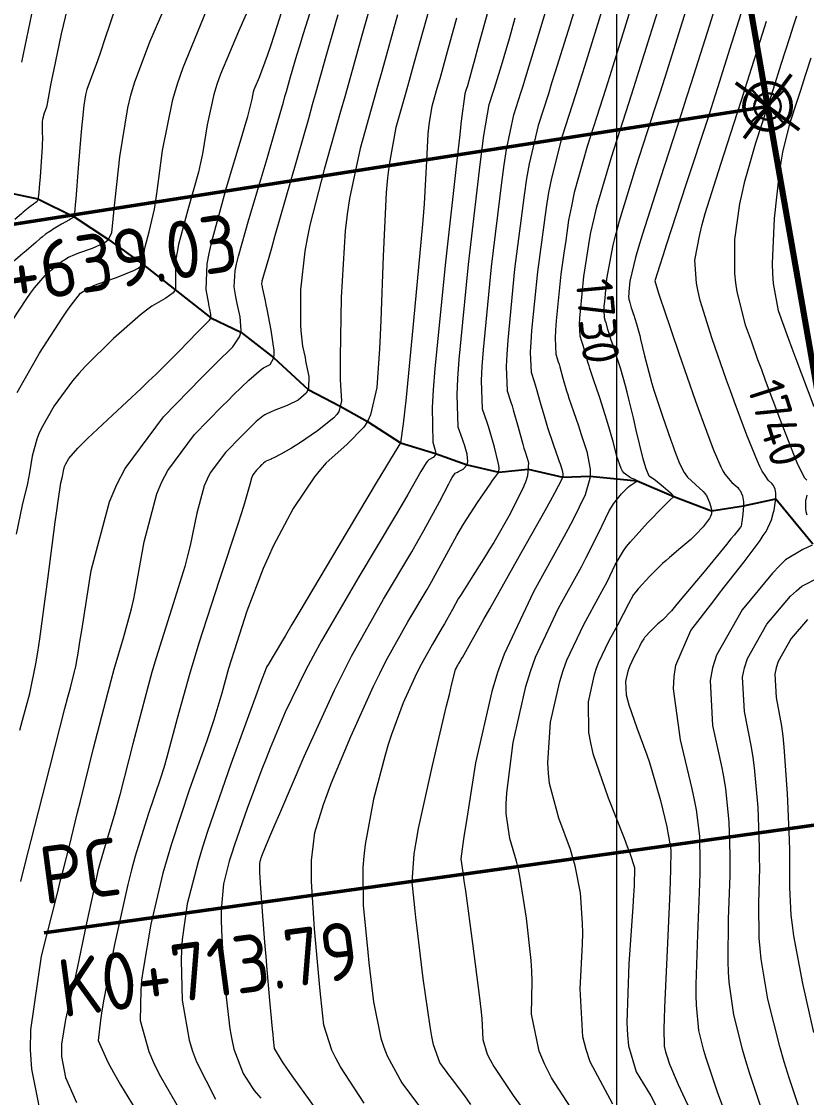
# Model space of a CAD drawing. Header units: millimetres. Extents: x 837475 to 838477, y 1189012 to 1191015.
# Drawn here: x 838014.6 to 838096.2, y 1190215.3 to 1190327.2 of the extents above; entities that cross this region are included whole.
import ezdxf

# ---------------------------------------------------------------- set-up
doc = ezdxf.new("R2010")
doc.units = ezdxf.units.MM
doc.header["$LTSCALE"] = 0.3
doc.linetypes.add('ACAD_ISO03W100', pattern=[30, 12, -18])
for name, color, linetype, lineweight in [('Abscisas TP Y TC', 250, 'Continuous', 50), ('Absicisado Pto Obligatorio', 250, 'Continuous', 50), ('COORD', 253, 'Continuous', 20), ('DRENAJE', 5, 'Continuous', 25), ('PTOBLIGADO', 90, 'Continuous', 30), ('VIA_Curvas', 250, 'Continuous', 80)]:
    doc.layers.add(name, color=color, linetype=linetype, lineweight=lineweight)
for name, color, linetype, lineweight, true_color in [('COTAS 10', 7, 'Continuous', 9, 0x6e3e2d), ('COTAS INT', 7, 'Continuous', 5, 0x9fa19f), ('Linea_Tendencia', 7, 'ACAD_ISO03W100', 30, 0xef3939)]:
    doc.layers.add(name, color=color, linetype=linetype, lineweight=lineweight, true_color=true_color)
doc.styles.get("Standard").update_dxf_attribs({"font": 'isocp2.shx', "bigfont": '@extfont2.shx'})

msp = doc.modelspace()

# ---------------------------------------------------------------- linework, layer by layer
at = {"layer": 'Abscisas TP Y TC'}
msp.add_line((838105.06, 1190244.77, 1705.28), (838016.94, 1190232.45, 1705.28), dxfattribs=at)
at = {"layer": 'Absicisado Pto Obligatorio'}
for p, q in [((838094.64, 1190321.72), (838089.75, 1190315.12)), ((838095.5, 1190315.97), (838088.89, 1190320.86)), ((838092.2, 1190318.42), (838004.28, 1190304.69))]:
    msp.add_line(p, q, dxfattribs=at)
msp.add_circle((838092.2, 1190318.42), 2.47, dxfattribs=at)
at = {"layer": 'COORD'}
msp.add_line((838076.51, 1189013.87), (838076.51, 1191013.87), dxfattribs=at)
at = {"layer": 'COTAS 10'}
for points in [[(838051.2, 1190330.09), (838049.99, 1190325.8), (838048.62, 1190320.9), (838048.2, 1190319.42), (838047.77, 1190317.88), (838046.06, 1190311.86), (838044.57, 1190306.07), (838044.28, 1190304.66), (838044.04, 1190303.35), (838043.61, 1190299.33), (838043.59, 1190296.33), (838043.6, 1190295.66), (838043.63, 1190295.06), (838043.81, 1190293.47), (838044.07, 1190292.3), (838044.13, 1190291.96), (838044.2, 1190291.61), (838044.45, 1190290.3), (838044.43, 1190289.11), (838044.33, 1190288.83), (838044.19, 1190288.58), (838043.34, 1190287.86), (838042.29, 1190287.34), (838042.02, 1190287.22), (838041.75, 1190287.11), (838040.87, 1190286.77), (838040.08, 1190286.43), (838039.88, 1190286.31), (838039.68, 1190286.18), (838038.99, 1190285.63), (838038.1, 1190284.76), (838037.77, 1190284.43), (838037.41, 1190284.07), (838035.79, 1190282.42), (838034.21, 1190280.3), (838033.87, 1190279.63), (838033.57, 1190278.93), (838032.82, 1190276.1), (838032.12, 1190272.72), (838031.85, 1190271.66), (838031.55, 1190270.55), (838030.16, 1190266.1), (838028.57, 1190261.05), (838028.14, 1190259.55), (838027.7, 1190258.01), (838026.16, 1190252.1), (838024.8, 1190246.8), (838024.49, 1190245.65), (838024.21, 1190244.63), (838023.43, 1190242.1), (838022.74, 1190239.77), (838022.52, 1190238.88), (838022.29, 1190237.89), (838021.33, 1190233.43), (838020.36, 1190228.77), (838020.12, 1190227.65), (838019.89, 1190226.6), (838019.14, 1190223.43), (838018.74, 1190220.87), (838018.72, 1190220.21), (838018.74, 1190219.56), (838019.14, 1190217.39), (838020.3, 1190214.79)], [(838014.13, 1190288.66), (838016.44, 1190292.74), (838018.79, 1190296.37), (838019.29, 1190297.11), (838019.72, 1190297.73), (838020.72, 1190299), (838021.63, 1190299.57), (838022.01, 1190299.74), (838022.44, 1190299.92), (838024.44, 1190300.63), (838026.31, 1190301.36), (838026.65, 1190301.54), (838026.93, 1190301.73), (838027.3, 1190302.34), (838027.32, 1190303.15), (838027.37, 1190303.46), (838027.44, 1190303.81), (838027.86, 1190305.36), (838028.4, 1190307.74), (838028.55, 1190308.62), (838028.7, 1190309.58), (838029.24, 1190313.82), (838030.32, 1190319.12), (838030.81, 1190320.75), (838031.38, 1190322.45), (838034.14, 1190329.17)], [(838073.67, 1190211.26), (838069.73, 1190217.37), (838069, 1190218.81), (838068.43, 1190220.13), (838067.64, 1190223.97), (838067.7, 1190227.39), (838067.66, 1190228.45), (838067.59, 1190229.56), (838067.12, 1190233.97), (838066.46, 1190238.11), (838066.28, 1190239.05), (838066.09, 1190239.9), (838065.39, 1190242.24), (838065, 1190244.84), (838065.01, 1190245.86), (838065.07, 1190247), (838065.71, 1190252.24), (838067.03, 1190258.08), (838067.52, 1190259.62), (838068.06, 1190261.11), (838070.46, 1190266.23), (838072.82, 1190270.5), (838073.33, 1190271.47), (838073.79, 1190272.34), (838074.95, 1190274.74), (838075.73, 1190276.34), (838075.95, 1190276.73), (838076.17, 1190277.08), (838077, 1190278.12), (838077.74, 1190278.82), (838077.91, 1190278.97), (838078.07, 1190279.09), (838078.5, 1190279.34), (838078.62, 1190279.46), (838078.57, 1190279.51), (838078.5, 1190279.56), (838077.94, 1190279.78), (838077.26, 1190280.26), (838077.1, 1190280.48), (838076.95, 1190280.74), (838076.53, 1190281.99), (838076.13, 1190283.56), (838076, 1190284.02), (838075.87, 1190284.5), (838075.48, 1190285.77), (838075.31, 1190286.33), (838074.74, 1190288.08), (838074.6, 1190288.5), (838074.47, 1190288.9), (838074.05, 1190290.11), (838073.71, 1190291.13), (838073.62, 1190291.41), (838073.53, 1190291.69), (838073.25, 1190292.67), (838073.01, 1190293.55), (838072.94, 1190293.76), (838072.88, 1190293.95), (838072.69, 1190294.52), (838072.64, 1190295.76), (838072.67, 1190296.38), (838072.72, 1190297.11), (838073.08, 1190300.72), (838073.72, 1190304.69), (838073.81, 1190305.28), (838074.11, 1190306.62), (838074.44, 1190307.98), (838075.95, 1190313.15), (838077.77, 1190318.74), (838078.29, 1190320.37), (838078.81, 1190322.03), (838080.78, 1190328.32)], [(838046.3, 1190212.61), (838042.91, 1190217.33), (838042.26, 1190218.26), (838041.73, 1190219.02), (838040.88, 1190220.41), (838040.78, 1190221.38), (838040.74, 1190221.87), (838040.68, 1190222.46), (838040.41, 1190225.41), (838040.1, 1190229.01), (838040.01, 1190230.01), (838039.93, 1190231.01), (838039.64, 1190234.64), (838039.43, 1190237.62), (838039.39, 1190238.21), (838039.37, 1190238.71), (838039.36, 1190239.64), (838039.45, 1190239.99), (838039.48, 1190240.11), (838039.52, 1190240.24), (838039.71, 1190240.78), (838040.5, 1190242.69), (838040.92, 1190243.67), (838041.43, 1190244.86), (838043.97, 1190250.78), (838047.12, 1190257.68), (838048.02, 1190259.48), (838048.92, 1190261.23), (838052.23, 1190267.14), (838055.17, 1190272.09), (838055.83, 1190273.24), (838056.43, 1190274.29), (838058.05, 1190277.27), (838059.03, 1190279.15), (838059.22, 1190279.51), (838059.38, 1190279.8), (838059.68, 1190280.26), (838059.86, 1190280.33), (838059.94, 1190280.37), (838060.04, 1190280.42), (838060.52, 1190280.69), (838060.93, 1190281.14), (838060.99, 1190281.3), (838061.02, 1190281.47), (838060.94, 1190282.25), (838060.66, 1190283.21), (838060.56, 1190283.5), (838060.46, 1190283.81), (838060.02, 1190285.03), (838059.89, 1190288.42), (838059.97, 1190290.1), (838060.12, 1190292.09), (838061.08, 1190301.96), (838062.22, 1190311.79), (838062.47, 1190313.76), (838062.68, 1190315.4), (838063.23, 1190318.61), (838063.65, 1190319.9), (838063.78, 1190320.32), (838063.92, 1190320.77), (838064.51, 1190322.67), (838065.34, 1190325.47), (838065.63, 1190326.5), (838065.95, 1190327.64)], [(838095.21, 1190327.8), (838094.84, 1190326.67), (838094.5, 1190325.64), (838093.58, 1190322.78), (838092.77, 1190320.2), (838092.49, 1190319.34), (838092.2, 1190318.42), (838090.94, 1190314.58), (838089.76, 1190310.46), (838089.51, 1190309.37), (838089.29, 1190308.29), (838088.77, 1190304.58), (838088.76, 1190301.03), (838088.86, 1190300.07), (838089, 1190299.11), (838089.88, 1190295.69), (838090.48, 1190294.01), (838091.16, 1190292.1), (838091.55, 1190291.03), (838091.95, 1190289.93), (838093.55, 1190285.69), (838094.97, 1190282.07), (838095.26, 1190281.36), (838095.51, 1190280.78), (838096.04, 1190279.76), (838096.24, 1190279.57), (838096.29, 1190279.52)], [(838096.3, 1190277.96), (838096.15, 1190277.37), (838096.13, 1190276.55), (838096.19, 1190276.26), (838096.27, 1190275.94)], [(838096.84, 1190272.78), (838095.88, 1190272.31), (838094.08, 1190271.23), (838093.43, 1190270.61), (838092.71, 1190269.86), (838089.55, 1190266.03), (838086.88, 1190261.31), (838086.47, 1190260), (838086.21, 1190258.7), (838086.46, 1190253.99), (838087.45, 1190249.59), (838087.65, 1190248.48), (838087.82, 1190247.42), (838088.18, 1190243.99), (838088.27, 1190240.54), (838088.27, 1190239.47), (838088.26, 1190238.36), (838088.11, 1190233.91), (838088.05, 1190229.47), (838088.09, 1190228.36), (838088.17, 1190227.3), (838088.64, 1190223.91), (838089.55, 1190220.33), (838089.89, 1190219.16), (838090.28, 1190217.9), (838092.01, 1190212.72)]]:
    msp.add_lwpolyline(points, dxfattribs=at)
at = {"layer": 'COTAS INT'}
for points in [[(838073.08, 1190331.68), (838071.62, 1190326.87), (838070.1, 1190322), (838069.73, 1190320.82), (838069.39, 1190319.73), (838068.32, 1190316.43), (838067.39, 1190312.43), (838067.12, 1190310.9), (838066.86, 1190309.19), (838065.88, 1190301.47), (838065.16, 1190294.1), (838065.05, 1190292.61), (838064.99, 1190291.36), (838065.09, 1190288.83), (838065.48, 1190287.66), (838065.61, 1190287.26), (838065.73, 1190286.84), (838066.23, 1190285.05), (838066.73, 1190283.28), (838066.85, 1190282.86), (838066.96, 1190282.48), (838067.33, 1190281.36), (838067.23, 1190279.99), (838067.05, 1190279.44), (838066.81, 1190278.83), (838065.41, 1190276.04), (838063.7, 1190273.06), (838063.28, 1190272.34), (838062.86, 1190271.66), (838061.54, 1190269.57), (838060.48, 1190267.93), (838060.24, 1190267.54), (838060.01, 1190267.18), (838059.4, 1190266.08), (838058.8, 1190264.97), (838058.58, 1190264.59), (838058.35, 1190264.19), (838057.32, 1190262.46), (838056.15, 1190260.35), (838055.82, 1190259.7), (838055.49, 1190259.03), (838054.28, 1190256.35), (838053.06, 1190253.08), (838052.72, 1190252.03), (838052.39, 1190250.92), (838051.2, 1190246.35), (838050.32, 1190241.63), (838050.18, 1190240.41), (838050.08, 1190239.23), (838050.12, 1190235.27), (838050.49, 1190231.49), (838050.6, 1190230.41), (838050.72, 1190229.32), (838051.2, 1190225.27), (838051.97, 1190221.47), (838052.27, 1190220.53), (838052.6, 1190219.64), (838054.15, 1190216.85), (838055.87, 1190214.52)], [(838076.11, 1190214.62), (838073.73, 1190219.02), (838073.31, 1190220.3), (838072.99, 1190221.62), (838072.7, 1190226.6), (838072.94, 1190231.27), (838072.96, 1190232.4), (838072.95, 1190233.44), (838072.73, 1190236.6), (838072.17, 1190239.41), (838071.94, 1190240.24), (838071.68, 1190241.09), (838070.49, 1190244.36), (838069.51, 1190247.97), (838069.39, 1190249.04), (838069.32, 1190250.14), (838069.62, 1190254.36), (838070.57, 1190258.6), (838070.93, 1190259.72), (838071.32, 1190260.81), (838073.07, 1190264.52), (838074.78, 1190267.63), (838075.15, 1190268.33), (838075.49, 1190268.97), (838076.33, 1190270.71), (838077.19, 1190272.18), (838077.53, 1190272.64), (838077.92, 1190273.12), (838079.71, 1190275.09), (838081.41, 1190276.81), (838081.73, 1190277.14), (838082, 1190277.41), (838082.45, 1190277.84), (838082.31, 1190278), (838082.2, 1190278.1), (838082.07, 1190278.22), (838081.33, 1190278.85), (838080.55, 1190279.49), (838080.39, 1190279.61), (838080.24, 1190279.72), (838079.89, 1190279.93), (838079.56, 1190280.71), (838079.42, 1190281.17), (838079.26, 1190281.75), (838078.54, 1190284.74), (838078.23, 1190286.03), (838077.77, 1190287.96), (838077.59, 1190288.69), (838077.42, 1190289.34), (838076.93, 1190291.07), (838076.56, 1190292.21), (838076.47, 1190292.49), (838076.39, 1190292.75), (838076.12, 1190293.54), (838075.89, 1190294.21), (838075.83, 1190294.39), (838075.78, 1190294.57), (838075.59, 1190295.21), (838075.43, 1190295.78), (838075.39, 1190295.92), (838075.35, 1190296.05), (838075.22, 1190296.42), (838075.19, 1190297.23), (838075.21, 1190297.63), (838075.25, 1190298.11), (838075.48, 1190300.47), (838076.13, 1190303.99), (838076.37, 1190304.94), (838076.44, 1190305.19), (838076.79, 1190306.5), (838078.5, 1190312.06), (838080.48, 1190318.17), (838081.01, 1190319.82), (838081.54, 1190321.45), (838083.34, 1190327.22), (838084.89, 1190332.19)], [(838025.14, 1190331.11), (838023.22, 1190325.34), (838022.82, 1190324.16), (838022.48, 1190323.17), (838021.71, 1190321.11), (838021.36, 1190320.18), (838021.29, 1190319.91), (838021.22, 1190319.62), (838021.04, 1190318.52), (838020.87, 1190316.82), (838020.81, 1190316.15), (838020.75, 1190315.4), (838020.47, 1190311.99), (838020.21, 1190308.8), (838020.16, 1190308.19), (838020.12, 1190307.7), (838020.05, 1190306.92), (838019.84, 1190306.8), (838019.71, 1190306.72), (838019.56, 1190306.63), (838018.74, 1190306.16), (838017.87, 1190305.64), (838017.68, 1190305.52), (838017.51, 1190305.41), (838017.07, 1190305.11), (838016.74, 1190304.84), (838016.63, 1190304.75), (838016.52, 1190304.66), (838016.07, 1190304.27), (838015.34, 1190303.64), (838015.05, 1190303.4), (838014.72, 1190303.12), (838013.25, 1190301.86)], [(838039.12, 1190330.72), (838037.14, 1190326.22), (838035.28, 1190321.77), (838034.9, 1190320.68), (838034.58, 1190319.66), (838033.9, 1190316.5), (838033.4, 1190313.47), (838033.2, 1190312.53), (838032.97, 1190311.56), (838031.89, 1190307.66), (838030.91, 1190304.04), (838030.75, 1190303.24), (838030.63, 1190302.51), (838030.58, 1190300.62), (838030.58, 1190299.47), (838030.49, 1190299.23), (838030.36, 1190299.01), (838029.59, 1190298.48), (838028.13, 1190297.63), (838027.57, 1190297.21), (838026.95, 1190296.72), (838024.14, 1190294.26), (838021.22, 1190291.39), (838020.53, 1190290.62), (838019.88, 1190289.87), (838017.97, 1190287.27), (838016.65, 1190284.94), (838016.38, 1190284.36), (838016.15, 1190283.81), (838015.69, 1190282.03), (838015.41, 1190280.28), (838015.3, 1190279.74), (838015.18, 1190279.17), (838014.64, 1190276.92), (838014, 1190273.92)], [(838014.4, 1190253.52), (838014.67, 1190254.55), (838015.42, 1190257.35), (838016.05, 1190260.43), (838016.25, 1190261.65), (838016.46, 1190263.01), (838017.31, 1190269.24), (838018.07, 1190275.17), (838018.23, 1190276.35), (838018.37, 1190277.34), (838018.67, 1190279.24), (838018.81, 1190279.79), (838018.83, 1190279.94), (838018.86, 1190280.07), (838018.93, 1190280.5), (838019.05, 1190280.94), (838019.1, 1190281.08), (838019.17, 1190281.23), (838019.5, 1190281.8), (838020.43, 1190282.87), (838020.88, 1190283.32), (838021.42, 1190283.85), (838024.04, 1190286.3), (838027.03, 1190289.08), (838027.79, 1190289.82), (838028.53, 1190290.53), (838030.99, 1190292.99), (838032.85, 1190294.9), (838033.23, 1190295.28), (838033.54, 1190295.59), (838034.12, 1190296.19), (838034.25, 1190296.37), (838034.27, 1190296.43), (838034.28, 1190296.5), (838034.27, 1190296.75), (838034.16, 1190297.32), (838034.1, 1190297.58), (838034.05, 1190297.89), (838033.77, 1190299.35), (838033.9, 1190302.05), (838034.1, 1190303.12), (838034.37, 1190304.35), (838035.91, 1190309.97), (838037.53, 1190315.37), (838037.85, 1190316.46), (838038.11, 1190317.36), (838038.56, 1190319.17), (838038.72, 1190319.92), (838038.79, 1190320.16), (838038.88, 1190320.42), (838039.32, 1190321.47), (838040.16, 1190323.71), (838040.5, 1190324.71), (838040.88, 1190325.88), (838042.66, 1190331.47)], [(838014.49, 1190237.78), (838015.03, 1190239.91), (838015.57, 1190242.03), (838017.52, 1190249.64), (838019.09, 1190255.77), (838019.4, 1190256.96), (838019.65, 1190257.94), (838020.09, 1190259.64), (838020.15, 1190259.89), (838020.17, 1190259.94), (838020.18, 1190260), (838020.22, 1190260.13), (838020.49, 1190261.73), (838020.65, 1190262.7), (838020.84, 1190263.9), (838021.82, 1190270.13), (838023.71, 1190277.29), (838024.48, 1190279.07), (838025.34, 1190280.76), (838029.34, 1190286.13), (838033.29, 1190290.17), (838034.13, 1190291.02), (838034.85, 1190291.75), (838036.54, 1190293.41), (838037.24, 1190294.43), (838037.34, 1190294.75), (838037.41, 1190295.1), (838037.33, 1190296.51), (838037.02, 1190297.92), (838036.95, 1190298.27), (838036.88, 1190298.6), (838036.68, 1190299.65), (838036.81, 1190301.3), (838036.95, 1190302), (838037.14, 1190302.82), (838038.23, 1190306.66), (838039.51, 1190310.9), (838039.83, 1190311.97), (838040.13, 1190312.98), (838041.08, 1190316.24), (838041.82, 1190318.84), (838041.98, 1190319.43), (838042.14, 1190319.97), (838042.56, 1190321.49), (838043.23, 1190323.73), (838043.54, 1190324.73), (838043.89, 1190325.9), (838045.63, 1190331.49)], [(838063.7, 1190330.57), (838062.06, 1190324.54), (838061.73, 1190323.35), (838061.46, 1190322.37), (838060.96, 1190320.57), (838060.83, 1190320.17), (838060.8, 1190320.07), (838060.78, 1190319.98), (838060.69, 1190319.71), (838060.33, 1190316.88), (838060.14, 1190315.18), (838059.9, 1190313.09), (838058.69, 1190302.21), (838057.58, 1190291.14), (838057.4, 1190288.93), (838057.29, 1190287.08), (838057.36, 1190283.48), (838057.64, 1190282.5), (838057.66, 1190282.31), (838057.65, 1190282.16), (838057.4, 1190281.9), (838056.95, 1190281.66), (838056.82, 1190281.52), (838056.68, 1190281.34), (838056.13, 1190280.42), (838054.78, 1190278.05), (838054.14, 1190276.96), (838053.39, 1190275.68), (838049.68, 1190269.48), (838045.78, 1190262.8), (838044.91, 1190261.22), (838044.12, 1190259.74), (838041.99, 1190255.38), (838040.44, 1190251.64), (838040.01, 1190250.57), (838039.58, 1190249.48), (838038.04, 1190245.38), (838036.73, 1190241.61), (838036.44, 1190240.73), (838036.19, 1190239.91), (838035.58, 1190237.54), (838035.35, 1190234.83), (838035.35, 1190233.81), (838035.37, 1190232.67), (838035.66, 1190227.54), (838036.24, 1190222.45), (838036.44, 1190221.33), (838036.67, 1190220.34), (838037.63, 1190217.8), (838038.57, 1190216.35), (838038.78, 1190216.05), (838038.97, 1190215.79), (838039.47, 1190215.23)], [(838087.29, 1190330.55), (838085.9, 1190326.11), (838084.26, 1190320.88), (838083.74, 1190319.27), (838083.2, 1190317.59), (838081.04, 1190310.97), (838079.14, 1190305.01), (838078.76, 1190303.76), (838078.45, 1190302.68), (838077.88, 1190300.22), (838077.77, 1190299.11), (838077.75, 1190298.89), (838077.74, 1190298.7), (838077.76, 1190298.32), (838077.82, 1190298.14), (838077.83, 1190298.08), (838077.85, 1190298.02), (838077.93, 1190297.75), (838078.02, 1190297.45), (838078.07, 1190297.28), (838078.18, 1190296.97), (838078.3, 1190296.59), (838078.34, 1190296.47), (838078.39, 1190296.34), (838078.56, 1190295.81), (838078.8, 1190294.94), (838078.89, 1190294.59), (838078.99, 1190294.21), (838079.4, 1190292.46), (838079.97, 1190290.26), (838080.17, 1190289.59), (838080.38, 1190288.9), (838081.27, 1190286.2), (838082.14, 1190283.7), (838082.34, 1190283.13), (838082.52, 1190282.63), (838083.02, 1190281.27), (838083.51, 1190280.33), (838083.68, 1190280.08), (838083.88, 1190279.85), (838084.71, 1190279.07), (838085.51, 1190278.35), (838085.68, 1190278.15), (838085.83, 1190277.95), (838086.17, 1190277.22), (838086.32, 1190276.6), (838086.35, 1190276.46), (838086.37, 1190276.34), (838086.38, 1190276.02), (838086.23, 1190275.68), (838086.14, 1190275.54), (838086.03, 1190275.38), (838085.48, 1190274.67), (838084.71, 1190273.83), (838084.47, 1190273.59), (838084.21, 1190273.36), (838083.17, 1190272.48), (838081.98, 1190271.5), (838081.64, 1190271.18), (838081.28, 1190270.86), (838079.94, 1190269.54), (838078.74, 1190268.24), (838078.49, 1190267.92), (838078.26, 1190267.62), (838077.71, 1190266.68), (838077.18, 1190265.6), (838076.98, 1190265.2), (838076.74, 1190264.76), (838075.67, 1190262.82), (838074.58, 1190260.5), (838074.34, 1190259.83), (838074.12, 1190259.13), (838073.52, 1190256.48), (838073.57, 1190253.27), (838073.76, 1190252.22), (838074.02, 1190251.1), (838075.6, 1190246.48), (838077.28, 1190242.28), (838077.6, 1190241.43), (838077.87, 1190240.71), (838078.34, 1190239.23), (838078.31, 1190237.32), (838078.25, 1190236.34), (838078.18, 1190235.15), (838077.77, 1190229.23), (838077.56, 1190223.11), (838077.62, 1190221.8), (838077.73, 1190220.67), (838078.54, 1190217.98), (838080.04, 1190215.49), (838080.58, 1190214.48)], [(838019.73, 1190330.34), (838018.71, 1190325.97), (838017.89, 1190322.1), (838017.73, 1190321.31), (838017.59, 1190320.64), (838017.35, 1190319.26), (838017.25, 1190318.67), (838017.21, 1190318.51), (838017.17, 1190318.34), (838016.94, 1190317.71), (838016.75, 1190317.05), (838016.72, 1190316.85), (838016.7, 1190316.65), (838016.71, 1190315.9), (838016.74, 1190314.92), (838016.73, 1190314.58), (838016.72, 1190314.21), (838016.62, 1190312.63), (838016.5, 1190311.07), (838016.47, 1190310.71), (838016.44, 1190310.39), (838016.37, 1190309.48), (838016.31, 1190308.9), (838016.28, 1190308.79), (838016.26, 1190308.69), (838016.16, 1190308.5), (838015.98, 1190308.38), (838015.91, 1190308.32), (838015.83, 1190308.26), (838015.44, 1190307.96), (838014.92, 1190307.54), (838014.75, 1190307.4), (838014.58, 1190307.25), (838013.87, 1190306.65)], [(838057.31, 1190329.72), (838055.44, 1190323.02), (838055.02, 1190321.49), (838054.62, 1190320.09), (838053.53, 1190316.23), (838052.81, 1190312.38), (838052.66, 1190310.99), (838052.52, 1190309.47), (838052.19, 1190302.84), (838051.97, 1190296.16), (838051.9, 1190294.61), (838051.83, 1190293.19), (838051.54, 1190289.16), (838050.87, 1190286.32), (838050.56, 1190285.65), (838050.2, 1190285.03), (838048.42, 1190283.23), (838046.27, 1190281.32), (838045.67, 1190280.63), (838045.06, 1190279.87), (838042.85, 1190276.57), (838040.75, 1190272.65), (838040.22, 1190271.5), (838039.71, 1190270.33), (838038.03, 1190265.89), (838036.68, 1190261.78), (838036.38, 1190260.82), (838036.11, 1190259.93), (838035.4, 1190257.38), (838034.58, 1190254.59), (838034.24, 1190253.56), (838033.85, 1190252.42), (838032.06, 1190247.38), (838030.16, 1190241.71), (838029.71, 1190240.18), (838029.28, 1190238.66), (838028.02, 1190233.33), (838027.21, 1190228.62), (838027.07, 1190227.5), (838026.97, 1190226.46), (838026.92, 1190223.33), (838027.81, 1190220.08), (838028.3, 1190218.96), (838028.89, 1190217.73), (838031.91, 1190212.49)], [(838078.22, 1190329.43), (838076.09, 1190322.61), (838075.56, 1190320.92), (838075.05, 1190319.32), (838073.41, 1190314.24), (838072.09, 1190309.47), (838071.78, 1190308.05), (838071.5, 1190306.59), (838071.19, 1190304.46), (838071, 1190303.16), (838070.68, 1190300.97), (838070.2, 1190296.1), (838070.13, 1190295.12), (838070.09, 1190294.3), (838070.16, 1190292.63), (838070.42, 1190291.85), (838070.5, 1190291.59), (838070.58, 1190291.31), (838070.91, 1190290.13), (838071.29, 1190288.81), (838071.41, 1190288.43), (838071.53, 1190288.06), (838071.99, 1190286.68), (838072.51, 1190285.19), (838072.66, 1190284.74), (838072.81, 1190284.28), (838073.39, 1190282.51), (838073.73, 1190280.68), (838073.73, 1190280.19), (838073.69, 1190279.7), (838073.23, 1190277.99), (838071.97, 1190275.43), (838071.43, 1190274.41), (838070.8, 1190273.25), (838067.85, 1190267.93), (838064.8, 1190261.42), (838064.11, 1190259.51), (838063.49, 1190257.56), (838061.81, 1190250.12), (838060.82, 1190243.87), (838060.64, 1190242.68), (838060.49, 1190241.71), (838060.28, 1190240.12), (838060.49, 1190238.72), (838060.61, 1190237.86), (838060.76, 1190236.81), (838061.51, 1190231.34), (838062.23, 1190225.68), (838062.36, 1190224.51), (838062.46, 1190223.51), (838062.58, 1190221.34), (838063.02, 1190219.81), (838063.32, 1190219.21), (838063.7, 1190218.54), (838065.73, 1190215.51), (838068.38, 1190211.83)], [(838012.93, 1190295.09), (838015.05, 1190298.31), (838015.51, 1190298.98), (838015.93, 1190299.55), (838017.02, 1190300.82), (838017.67, 1190301.38), (838017.81, 1190301.5), (838017.94, 1190301.61), (838018.27, 1190301.88), (838018.46, 1190302.05), (838018.51, 1190302.1), (838018.56, 1190302.14), (838018.71, 1190302.25), (838018.9, 1190302.39), (838018.97, 1190302.43), (838019.06, 1190302.49), (838019.44, 1190302.72), (838020.1, 1190303.02), (838020.35, 1190303.12), (838020.64, 1190303.23), (838021.95, 1190303.67), (838023.18, 1190304.22), (838023.42, 1190304.39), (838023.62, 1190304.57), (838023.97, 1190305.3), (838024.13, 1190306.99), (838024.22, 1190307.77), (838024.32, 1190308.69), (838024.8, 1190313.16), (838025.64, 1190318.25), (838025.96, 1190319.57), (838026.32, 1190320.85), (838027.92, 1190325.14), (838029.65, 1190329.12)], [(838015.78, 1190328.84), (838014.55, 1190323)], [(838050.22, 1190214.73), (838047.76, 1190218.49), (838047.26, 1190219.39), (838046.85, 1190220.24), (838046.04, 1190222.84), (838045.72, 1190225.73), (838045.61, 1190226.76), (838045.5, 1190227.9), (838045.04, 1190232.84), (838044.74, 1190237.79), (838044.73, 1190238.93), (838044.75, 1190239.97), (838045.08, 1190242.88), (838045.98, 1190245.79), (838046.36, 1190246.82), (838046.79, 1190247.96), (838048.83, 1190252.88), (838051.2, 1190258.1), (838051.84, 1190259.42), (838052.49, 1190260.69), (838054.78, 1190264.8), (838056.77, 1190268.17), (838057.23, 1190268.97), (838057.65, 1190269.71), (838058.83, 1190271.88), (838059.88, 1190273.78), (838060.21, 1190274.35), (838060.57, 1190274.94), (838062.02, 1190277.2), (838063.32, 1190279.13), (838063.59, 1190279.51), (838063.81, 1190279.82), (838064.24, 1190280.36), (838064.27, 1190280.81), (838064.22, 1190281.07), (838064.16, 1190281.38), (838063.77, 1190282.98), (838063.26, 1190284.77), (838063.13, 1190285.22), (838063, 1190285.63), (838062.55, 1190286.93), (838062.44, 1190289.89), (838062.51, 1190291.35), (838062.64, 1190293.1), (838063.48, 1190301.71), (838064.54, 1190310.49), (838064.79, 1190312.33), (838065.04, 1190313.92), (838065.78, 1190317.52), (838066.52, 1190319.81), (838066.76, 1190320.57), (838067.01, 1190321.39), (838068.06, 1190324.77), (838069.21, 1190328.57)], [(838061.31, 1190214.59), (838060.68, 1190215.47), (838059.42, 1190217.19), (838058.93, 1190217.81), (838058.79, 1190218), (838058.64, 1190218.2), (838058.08, 1190218.96), (838057.45, 1190220.8), (838057.27, 1190221.67), (838057.08, 1190222.69), (838056.36, 1190227.7), (838055.73, 1190232.91), (838055.59, 1190234.05), (838055.48, 1190235.08), (838055.2, 1190237.7), (838055.43, 1190240.66), (838055.63, 1190241.88), (838055.89, 1190243.28), (838057.32, 1190249.83), (838058.8, 1190256.04), (838059.09, 1190257.24), (838059.32, 1190258.21), (838059.73, 1190259.83), (838059.79, 1190259.95), (838059.8, 1190259.99), (838059.82, 1190260.02), (838059.87, 1190260.12), (838059.92, 1190260.2), (838059.93, 1190260.22), (838059.94, 1190260.24), (838059.97, 1190260.29), (838060, 1190260.34), (838060.01, 1190260.36), (838060.02, 1190260.38), (838060.07, 1190260.46), (838060.24, 1190260.75), (838060.33, 1190260.9), (838060.44, 1190261.08), (838060.96, 1190262.01), (838062.15, 1190264.14), (838062.68, 1190265.07), (838063.29, 1190266.16), (838066.22, 1190271.36), (838069.05, 1190276.39), (838069.6, 1190277.38), (838070.05, 1190278.2), (838070.84, 1190279.67), (838070.93, 1190280), (838070.94, 1190280.09), (838070.94, 1190280.19), (838070.87, 1190280.54), (838070.66, 1190281.18), (838070.56, 1190281.45), (838070.46, 1190281.76), (838069.93, 1190283.25), (838069.35, 1190284.98), (838069.2, 1190285.46), (838069.05, 1190285.93), (838068.57, 1190287.59), (838068.16, 1190289.08), (838068.05, 1190289.43), (838067.95, 1190289.76), (838067.62, 1190290.73), (838067.54, 1190292.83), (838067.59, 1190293.87), (838067.68, 1190295.1), (838068.28, 1190301.22), (838069.18, 1190307.89), (838069.45, 1190309.47), (838069.74, 1190310.95), (838070.86, 1190315.34), (838072.26, 1190319.65), (838072.71, 1190321.08), (838073.19, 1190322.61), (838075.17, 1190328.97)], [(838089.69, 1190328.91), (838088.46, 1190325), (838087, 1190320.35), (838086.5, 1190318.81), (838085.97, 1190317.16), (838083.71, 1190310.25), (838081.68, 1190304.07), (838081.3, 1190302.87), (838080.98, 1190301.9), (838080.48, 1190300.25), (838080.85, 1190298.98), (838081.09, 1190298.25), (838081.39, 1190297.35), (838082.97, 1190292.74), (838084.71, 1190287.75), (838085.12, 1190286.61), (838085.48, 1190285.58), (838086.53, 1190282.74), (838087.33, 1190280.91), (838087.54, 1190280.51), (838087.75, 1190280.16), (838088.49, 1190279.3), (838089.09, 1190278.75), (838089.22, 1190278.6), (838089.33, 1190278.45), (838089.58, 1190277.91), (838089.68, 1190277.28), (838089.69, 1190277.08), (838089.69, 1190276.86), (838089.62, 1190275.99), (838089.52, 1190275.21), (838089.5, 1190275.06), (838089.49, 1190274.94), (838089.46, 1190274.75), (838089.45, 1190274.72), (838089.44, 1190274.71), (838089.43, 1190274.7), (838089.37, 1190274.63), (838088.75, 1190273.86), (838088.38, 1190273.41), (838087.92, 1190272.85), (838085.56, 1190269.97), (838083.12, 1190267.03), (838082.62, 1190266.44), (838082.19, 1190265.94), (838081.26, 1190264.96), (838080.79, 1190264.57), (838080.65, 1190264.45), (838080.51, 1190264.32), (838079.97, 1190263.79), (838079.5, 1190263.27), (838079.4, 1190263.15), (838079.31, 1190263.03), (838079.09, 1190262.66), (838078.88, 1190262.23), (838078.8, 1190262.07), (838078.7, 1190261.89), (838078.28, 1190261.12), (838077.85, 1190260.2), (838077.75, 1190259.93), (838077.66, 1190259.65), (838077.42, 1190258.6), (838077.5, 1190257.19), (838077.61, 1190256.69), (838077.75, 1190256.14), (838078.6, 1190253.76), (838079.64, 1190250.97), (838079.91, 1190250.16), (838080.17, 1190249.33), (838081.04, 1190246.2), (838081.7, 1190243.45), (838081.83, 1190242.85), (838081.94, 1190242.33), (838082.13, 1190241.04), (838082.1, 1190238.95), (838082.06, 1190237.92), (838082.02, 1190236.7), (838081.74, 1190230.65), (838081.49, 1190224.66), (838081.45, 1190223.48), (838081.42, 1190222.5), (838081.44, 1190220.65), (838081.59, 1190220.05), (838081.65, 1190219.86), (838081.71, 1190219.65), (838082, 1190218.79), (838082.91, 1190216.67), (838083.36, 1190215.68), (838083.91, 1190214.51)], [(838017.08, 1190211.1), (838015.63, 1190218.24), (838015.52, 1190220.27), (838015.54, 1190222.34), (838016.66, 1190230), (838018.3, 1190236.55), (838018.64, 1190237.91), (838018.93, 1190239.07), (838019.58, 1190241.64), (838020.16, 1190243.96), (838020.41, 1190244.96), (838020.7, 1190246.12), (838022.07, 1190251.64), (838023.54, 1190257.38), (838023.89, 1190258.69), (838024.22, 1190259.87), (838025.19, 1190263.12), (838026.02, 1190266.14), (838026.25, 1190267.18), (838026.48, 1190268.31), (838027.32, 1190273.12), (838028.64, 1190278.11), (838029.17, 1190279.35), (838029.78, 1190280.53), (838032.57, 1190284.28), (838035.42, 1190287.18), (838036.06, 1190287.83), (838036.64, 1190288.41), (838038.21, 1190289.94), (838039.26, 1190290.85), (838039.51, 1190291.05), (838039.74, 1190291.21), (838040.44, 1190291.58), (838040.82, 1190292.25), (838040.84, 1190292.6), (838040.84, 1190293.02), (838040.55, 1190295.13), (838040.12, 1190297.31), (838040.03, 1190297.77), (838039.95, 1190298.18), (838039.76, 1190299.11), (838039.66, 1190299.57), (838039.64, 1190299.67), (838039.62, 1190299.75), (838039.58, 1190299.96), (838039.6, 1190300.16), (838039.61, 1190300.25), (838039.64, 1190300.36), (838039.78, 1190300.84), (838040.32, 1190302.72), (838040.6, 1190303.7), (838040.94, 1190304.88), (838042.63, 1190310.79), (838044.45, 1190317.15), (838044.86, 1190318.61), (838045.23, 1190319.94), (838046.28, 1190323.64), (838047.22, 1190326.91), (838047.53, 1190327.96)], [(838053.7, 1190327.95), (838052.05, 1190322.03), (838051.62, 1190320.5), (838051.2, 1190319.01), (838049.79, 1190314.05), (838048.68, 1190308.83), (838048.45, 1190307.19), (838048.26, 1190305.47), (838047.83, 1190298.54), (838047.71, 1190292.33), (838047.71, 1190291.06), (838047.72, 1190289.99), (838047.85, 1190287.75), (838047.6, 1190286.68), (838047.37, 1190286.35), (838047.07, 1190286.01), (838045.38, 1190284.65), (838043.48, 1190283.39), (838043.05, 1190283.11), (838042.65, 1190282.86), (838041.54, 1190282.23), (838040.82, 1190281.86), (838040.66, 1190281.78), (838040.53, 1190281.72), (838040.2, 1190281.58), (838040.02, 1190281.5), (838039.97, 1190281.47), (838039.92, 1190281.44), (838039.76, 1190281.31), (838039.56, 1190281.11), (838039.48, 1190281.04), (838039.39, 1190280.95), (838039.02, 1190280.57), (838038.65, 1190280.07), (838038.57, 1190279.91), (838038.5, 1190279.75), (838038.32, 1190279.09), (838037.77, 1190277.12), (838037.45, 1190276.13), (838037.07, 1190274.95), (838035.13, 1190269.09), (838033.01, 1190262.56), (838032.52, 1190260.96), (838032.07, 1190259.45), (838030.78, 1190254.74), (838029.69, 1190250.7), (838029.37, 1190249.6), (838029.03, 1190248.53), (838027.74, 1190244.74), (838026.39, 1190240.41), (838026.01, 1190238.99), (838025.62, 1190237.48), (838024.24, 1190231.23), (838023.13, 1190225.52), (838022.93, 1190224.34), (838022.77, 1190223.35), (838022.56, 1190221.23), (838023.54, 1190218.98), (838024.14, 1190217.91), (838024.87, 1190216.64), (838028.69, 1190210.4)], [(838059.83, 1190327.59), (838058.86, 1190324.1), (838058.08, 1190321.27), (838057.9, 1190320.63), (838057.73, 1190320.04), (838057.27, 1190318.41), (838056.97, 1190316.78), (838056.9, 1190316.2), (838056.84, 1190315.56), (838056.71, 1190312.76), (838056.45, 1190308.27), (838056.32, 1190306.56), (838056.16, 1190304.66), (838055.37, 1190296.1), (838054.58, 1190288.14), (838054.42, 1190286.62), (838054.29, 1190285.39), (838054.02, 1190283.4), (838052.97, 1190281.72), (838052.35, 1190280.69), (838051.58, 1190279.41), (838047.6, 1190272.72), (838043.53, 1190265.89), (838042.71, 1190264.51), (838042.03, 1190263.36), (838040.66, 1190261.06), (838040.26, 1190260.39), (838040.11, 1190260.16), (838040.01, 1190259.98), (838039.45, 1190258.43), (838039.09, 1190257.47), (838036.36, 1190249.98), (838033.93, 1190242.99), (838033.4, 1190241.35), (838032.94, 1190239.84), (838031.8, 1190235.44), (838031.28, 1190231.73), (838031.21, 1190230.66), (838031.17, 1190229.56), (838031.29, 1190225.44), (838032.02, 1190221.27), (838032.37, 1190220.14), (838032.78, 1190219.03), (838034.77, 1190215.14)], [(838088.36, 1190212.19), (838087.01, 1190215.75), (838086, 1190218.78), (838085.77, 1190219.51), (838085.57, 1190220.19), (838085.04, 1190222.28), (838084.79, 1190224.9), (838084.77, 1190225.92), (838084.77, 1190227.07), (838084.93, 1190232.28), (838085.14, 1190237.53), (838085.17, 1190238.7), (838085.19, 1190239.75), (838085.16, 1190242.51), (838084.79, 1190245.24), (838084.59, 1190246.27), (838084.35, 1190247.41), (838083.14, 1190252.51), (838082.41, 1190257.82), (838082.47, 1190259.1), (838082.64, 1190260.29), (838084.22, 1190263.89), (838086.49, 1190266.84), (838087.09, 1190267.62), (838087.69, 1190268.39), (838089.76, 1190271.04), (838091.42, 1190273.26), (838091.75, 1190273.76), (838092.04, 1190274.2), (838092.62, 1190275.39), (838092.82, 1190276.2), (838092.87, 1190276.41), (838092.91, 1190276.61), (838092.96, 1190276.92), (838093.02, 1190277.3), (838093.07, 1190277.89), (838093.07, 1190278.04), (838093.06, 1190278.17), (838093, 1190278.59), (838092.83, 1190278.96), (838092.75, 1190279.06), (838092.67, 1190279.16), (838092.26, 1190279.53), (838092, 1190279.92), (838091.63, 1190280.47), (838091.4, 1190280.94), (838091.15, 1190281.49), (838090.04, 1190284.22), (838088.72, 1190287.76), (838088.33, 1190288.82), (838087.94, 1190289.93), (838086.43, 1190294.22), (838085.2, 1190298.23), (838084.98, 1190299.16), (838084.81, 1190300.01), (838084.63, 1190302.41), (838085.14, 1190305.1), (838085.4, 1190306.12), (838085.72, 1190307.26), (838087.32, 1190312.41), (838089.08, 1190317.79), (838089.5, 1190319.07), (838089.88, 1190320.28), (838091.02, 1190323.89), (838092.09, 1190327.27)], [(838097.06, 1190287.16), (838095.19, 1190292.11), (838094.76, 1190293.24), (838094.38, 1190294.28), (838093.34, 1190297.16), (838092.81, 1190299.98), (838092.75, 1190300.98), (838092.72, 1190302.06), (838092.92, 1190306.74), (838093.44, 1190311.49), (838093.61, 1190312.61), (838093.8, 1190313.66), (838094.56, 1190316.74), (838095.31, 1190319.05), (838095.49, 1190319.6), (838095.66, 1190320.12), (838096.15, 1190321.67), (838096.73, 1190323.48)], [(838096.7, 1190210.59), (838094.44, 1190217.37), (838093.93, 1190219.03), (838093.47, 1190220.61), (838092.24, 1190225.54), (838091.54, 1190229.71), (838091.42, 1190230.81), (838091.33, 1190231.88), (838091.29, 1190235.54), (838091.38, 1190239.19), (838091.37, 1190240.25), (838091.36, 1190241.34), (838091.21, 1190245.46), (838090.85, 1190249.6), (838090.71, 1190250.69), (838090.54, 1190251.76), (838089.78, 1190255.46), (838089.59, 1190259.02), (838089.79, 1190260), (838090.1, 1190260.99), (838092.11, 1190264.55), (838094.6, 1190267.46), (838095.2, 1190268.03), (838095.77, 1190268.51), (838097.53, 1190269.39)], [(838096.35, 1190265.04), (838094.67, 1190263.07), (838093.31, 1190260.67), (838093.1, 1190260), (838092.97, 1190259.34), (838093.1, 1190256.93), (838093.64, 1190253.94), (838093.77, 1190252.9), (838093.89, 1190251.77), (838094.24, 1190246.93), (838094.44, 1190242.13), (838094.48, 1190241.02), (838094.49, 1190240.01), (838094.47, 1190237.17), (838094.61, 1190234.28), (838094.74, 1190233.25), (838094.91, 1190232.11), (838095.84, 1190227.17), (838096.99, 1190222.07)]]:
    msp.add_lwpolyline(points, dxfattribs=at)
at = {"layer": 'DRENAJE'}
for p, q in [((838011.96, 1190309.7), (838016.28, 1190308.79)), ((838016.28, 1190308.79), (838020.05, 1190306.92)), ((838020.05, 1190306.92), (838023.62, 1190304.57)), ((838023.62, 1190304.57), (838027.11, 1190302.03)), ((838027.11, 1190302.03), (838030.53, 1190299.35)), ((838030.53, 1190299.35), (838034.27, 1190296.43)), ((838034.27, 1190296.43), (838037.38, 1190294.93)), ((838037.38, 1190294.93), (838040.82, 1190292.25)), ((838040.82, 1190292.25), (838044.38, 1190288.97)), ((838044.38, 1190288.97), (838047.73, 1190287.22)), ((838047.73, 1190287.22), (838050.56, 1190285.65)), ((838050.56, 1190285.65), (838054.02, 1190283.4)), ((838054.02, 1190283.4), (838057.66, 1190282.31)), ((838057.66, 1190282.31), (838060.93, 1190281.14)), ((838060.93, 1190281.14), (838064.24, 1190280.36)), ((838064.24, 1190280.36), (838067.28, 1190280.67)), ((838067.28, 1190280.67), (838070.89, 1190279.83)), ((838070.89, 1190279.83), (838073.71, 1190279.94)), ((838073.71, 1190279.94), (838078.62, 1190279.46)), ((838078.62, 1190279.46), (838082.45, 1190277.84)), ((838082.45, 1190277.84), (838086.37, 1190276.34)), ((838086.37, 1190276.34), (838089.69, 1190276.86)), ((838089.69, 1190276.86), (838093.05, 1190277.6)), ((838093.05, 1190277.6), (838096.9, 1190272.89))]:
    msp.add_line(p, q, dxfattribs=at)
at = {"layer": 'Linea_Tendencia', "elevation": 1705.28}
msp.add_lwpolyline([(838041.85, 1190952.65), (838036.56, 1190637.07), (838092.2, 1190318.42), (838154.51, 1189961.57), (837526.84, 1190428.19), (837754.28, 1189827.03), (837723.49, 1189335.31)], dxfattribs=at)
at = {"layer": 'PTOBLIGADO'}
for p, q in [((838093.97, 1190320.13), (838090.42, 1190316.7)), ((838090.48, 1190320.19), (838093.91, 1190316.65))]:
    msp.add_line(p, q, dxfattribs=at)
msp.add_circle((838092.2, 1190318.42), 1.38, dxfattribs=at)
at = {"layer": 'VIA_Curvas', "elevation": 1705.28}
msp.add_lwpolyline([(838041.85, 1190952.65), (838036.74, 1190647.96, 0.047448), (838038.43, 1190626.33), (838092.2, 1190318.42), (838105.06, 1190244.77, -0.677898), (837923.79, 1190133.09), (837840.86, 1190194.75, 0.749125), (837665.3, 1190062.22), (837745.55, 1189850.11, -0.106451), (837752.74, 1189802.4), (837723.49, 1189335.31)], format="xyb", dxfattribs=at)

# ---------------------------------------------------------------- texts
at = {"layer": 'Abscisas TP Y TC'}
for s, p in [('PC', (838016.94, 1190235.37)), ('K0+713.79', (838018.85, 1190223.63))]:
    msp.add_text(s, height=6, rotation=7.5637, dxfattribs=at).set_placement(p)
at = {"layer": 'Absicisado Pto Obligatorio'}
msp.add_text('K0+639.03', height=6, rotation=8.4925, dxfattribs=at).set_placement((838005.2, 1190296.6, -1705.28))
at = {"layer": 'COTAS 10', "char_height": 3.8, "attachment_point": 7}
for s, insert, rotation in [('1730', (838072.22, 1190300.29), 275.3251), ('1740', (838090.03, 1190289.18), 287.7551)]:
    msp.add_mtext(s, dxfattribs=dict(at, insert=insert, rotation=rotation))

doc.saveas('drawing.dxf')
